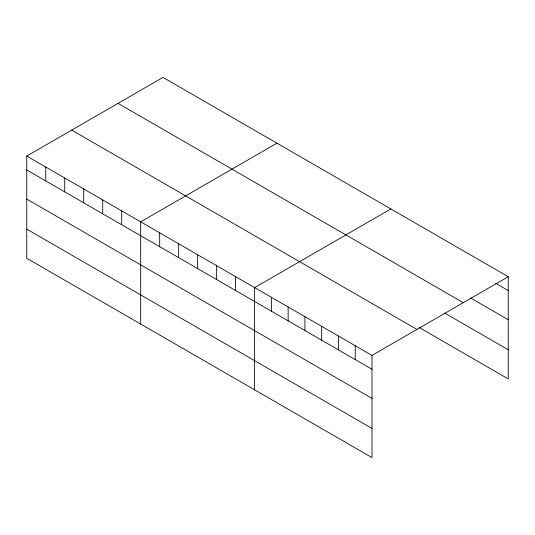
<?xml version="1.0" encoding="UTF-8"?>
<svg xmlns="http://www.w3.org/2000/svg" width="535" height="535" viewBox="0 0 535 535"><rect width="100%" height="100%" fill="white"/><g stroke="black" fill="none" stroke-linecap="round" stroke-linejoin="round"><path stroke-width="0.8" d="M26.75 156.066L371.992 355.394L371.992 457.599L26.75 258.278L26.75 156.066L163.008 77.401L508.25 276.722L508.25 378.934L419.514 327.701M276.936 143.179L140.678 221.844L140.678 324.056M390.871 208.951L254.607 287.623L254.607 389.828M371.992 355.394L508.25 276.722M495.671 283.329L508.25 290.592M470.519 297.962L508.25 319.743M118.041 103.362L463.283 302.683M444.665 313.069L508.25 349.776M71.717 130.105L416.959 329.433M26.75 169.936L371.992 369.257M26.75 199.087L371.992 398.408M26.75 229.12L371.992 428.448M355.22 345.71L355.22 359.573M338.454 336.027L338.454 349.897M321.682 326.35L321.682 340.213M304.917 316.666L304.917 330.53M288.144 306.983L288.144 320.853M271.379 297.306L271.379 311.169M235.621 276.662L235.621 290.525M216.635 265.694L216.635 279.564M197.642 254.734L197.642 268.597M178.657 243.773L178.657 257.636M159.671 232.805L159.671 246.675M121.692 210.884L121.692 224.747M102.7 199.916L102.7 213.786M83.714 188.955L83.714 202.825M64.728 177.995L64.728 191.858M45.736 167.034L45.736 180.897"/></g></svg>
